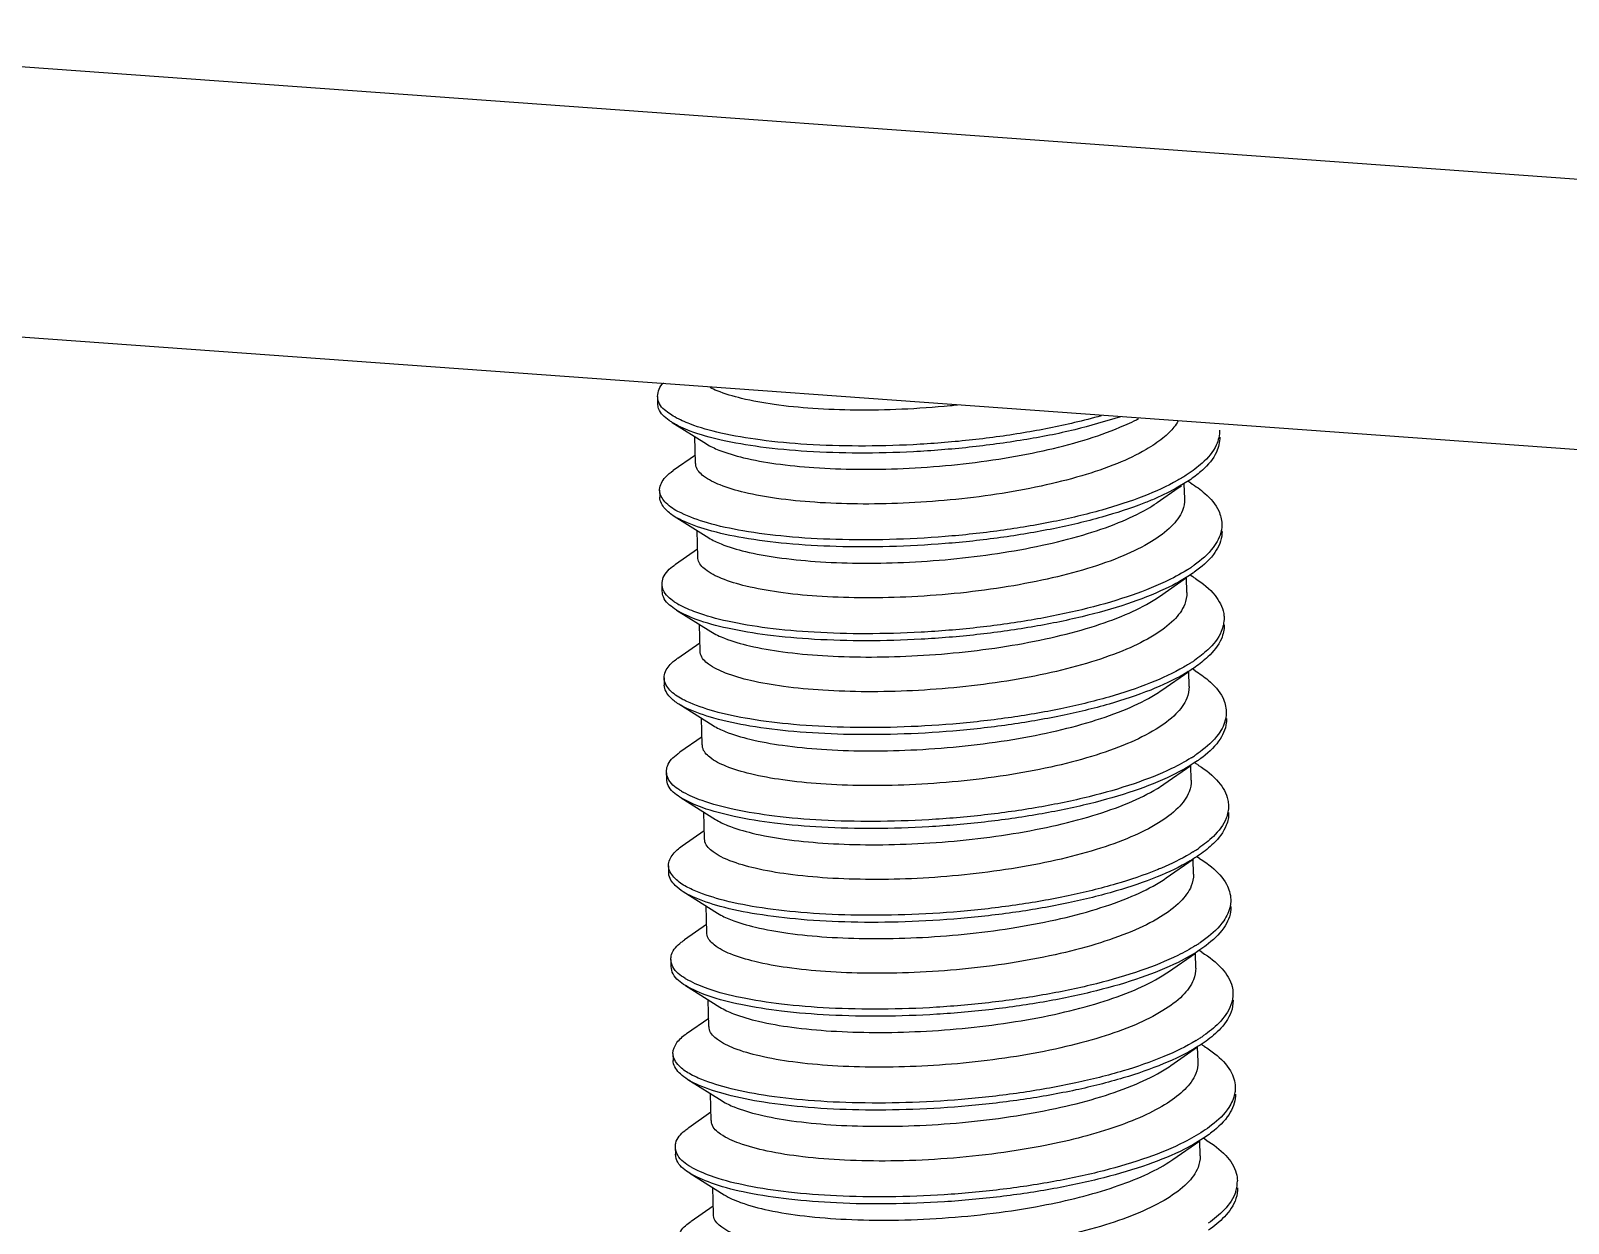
# Model space of a CAD drawing. Header units: millimetres. Extents: x 0 to 1787, y -410 to 0.
# Drawn here: x 1468.77 to 1475.07, y -370.33 to -365.44 of the extents above; entities that cross this region are included whole.
import ezdxf

# ---------------------------------------------------------------- set-up
doc = ezdxf.new("R2010")
doc.units = ezdxf.units.MM
doc.header["$MEASUREMENT"] = 0
doc.layers.get('0').update_dxf_attribs({"linetype": 'CONTINUOUS'})
doc.layers.add('3_ALL_AXES', color=7, linetype='CONTINUOUS')

# ---------------------------------------------------------------- blocks, each defined once
blk = doc.blocks.new('*U24')
at = {"color": 7, "linetype": 'Continuous'}
for p, q in [((-23.6814, 28.3706), (-126.8835, 35.8363)), ((-23.3004, 27.2352), (-126.5025, 34.7009)), ((-122.2283, 34.3378), (-122.2277, 34.309)), ((-122.168, 34.2314), (-122.0269, 34.1431)), ((-122.0726, 34.0964), (-122.1633, 34.0335)), ((-120.1798, 33.903), (-120.0938, 33.9627)), ((-120.0432, 33.9978), (-120.0955, 33.9652)), ((-120.0938, 33.9627), (-120.0808, 33.9718)), ((-120.0429, 33.9828), (-120.0544, 33.99)), ((-122.2192, 33.9532), (-122.2185, 33.9243)), ((-122.1589, 33.8467), (-122.0178, 33.7584)), ((-122.1315, 33.86), (-122.1447, 33.8665)), ((-122.0635, 33.7118), (-122.1542, 33.6488)), ((-120.1707, 33.5183), (-120.0601, 33.5951)), ((-120.0338, 33.5982), (-120.0453, 33.6054)), ((-122.2101, 33.5685), (-122.2094, 33.5397)), ((-122.1497, 33.4621), (-122.0087, 33.3738)), ((-122.0544, 33.3271), (-122.1451, 33.2642)), ((-120.1616, 33.1337), (-120.051, 33.2105)), ((-120.0246, 33.2135), (-120.0362, 33.2207)), ((-122.201, 33.1839), (-122.2003, 33.155)), ((-122.1406, 33.0774), (-121.9996, 32.9891)), ((-122.0452, 32.9425), (-122.1359, 32.8795)), ((-120.1525, 32.749), (-120.0419, 32.8258)), ((-120.0155, 32.8289), (-120.0271, 32.8361)), ((-122.1919, 32.7992), (-122.1912, 32.7704)), ((-122.1315, 32.6928), (-121.9905, 32.6045)), ((-122.0361, 32.5578), (-122.1268, 32.4949)), ((-120.0064, 32.4442), (-120.018, 32.4515)), ((-122.1828, 32.4146), (-122.1821, 32.3857)), ((-120.1434, 32.3644), (-120.0328, 32.4412)), ((-122.1224, 32.3082), (-121.9814, 32.2198)), ((-122.027, 32.1732), (-122.1177, 32.1102)), ((-119.9973, 32.0596), (-120.0088, 32.0668)), ((-122.1736, 32.0299), (-122.173, 32.0011)), ((-120.1342, 31.9798), (-120.0237, 32.0565)), ((-122.1133, 31.9235), (-121.9722, 31.8352)), ((-122.0179, 31.7885), (-122.1086, 31.7256)), ((-122.1645, 31.6453), (-122.1638, 31.6164)), ((-120.1251, 31.5951), (-120.0146, 31.6719)), ((-119.9882, 31.6749), (-119.9997, 31.6822)), ((-122.1042, 31.5389), (-121.9631, 31.4505)), ((-122.0088, 31.4039), (-122.0995, 31.3409)), ((-122.1554, 31.2606), (-122.1547, 31.2318)), ((-120.116, 31.2105), (-120.0054, 31.2872)), ((-119.9791, 31.2903), (-119.9906, 31.2975)), ((-122.095, 31.1542), (-121.954, 31.0659)), ((-121.9996, 31.0193), (-122.0904, 30.9563))]:
    blk.add_line(p, q, dxfattribs=at)
for centre, radius, start, end in [((-120.3825, 34.1447), 0.6112, 304.05016, 305.34966), ((-120.4107, 34.187), 0.662, 302.02553, 303.40944), ((-120.3954, 34.1638), 0.6342, 303.41511, 304.05398), ((-120.3469, 33.0966), 0.5912, 56.76321, 58.02215), ((-121.9692, 33.784), 0.3445, 236.56942, 240.46234), ((-120.3874, 33.7814), 0.6368, 301.91796, 303.12823), ((-120.3566, 33.7342), 0.5805, 303.12683, 304.5484), ((-120.3889, 33.4118), 0.6552, 302.04835, 303.40967), ((-120.3728, 33.3874), 0.626, 303.41497, 304.12978), ((-121.9361, 33.0437), 0.3769, 237.85921, 240.62066), ((-120.3739, 33.02), 0.646, 301.87177, 303.06423), ((-120.3386, 32.966), 0.5815, 303.06113, 304.57059), ((-120.3673, 32.6371), 0.6487, 302.0639, 303.4032), ((-120.3504, 32.6113), 0.6179, 303.40807, 304.20242), ((-121.9032, 32.3046), 0.4105, 239.05783, 240.85045), ((-120.3969, 32.317), 0.724, 301.29758, 301.84028), ((-120.3635, 32.2634), 0.6608, 301.83185, 303.00469), ((-120.3225, 32.2004), 0.5857, 302.99956, 304.58964), ((-121.8707, 31.5657), 0.444, 240.16792, 241.12644), ((-119.991, 31.1204), 0.1391, 342.77414, 0.99206)]:
    blk.add_arc(centre, radius, start, end, dxfattribs=at)
for points, start_tangent, end_tangent in [([(-122.2272, 34.3378), (-122.2213, 34.3673), (-122.2035, 34.3933)], (-0.002508, 0.999997), (0.69685, 0.717217)), ([(-122.2228, 34.3139), (-122.2239, 34.3169), (-122.2272, 34.3378)], (-0.370193, 0.928955), (-0.002508, 0.999997)), ([(-120.9988, 34.3021), (-121.0281, 34.2991), (-121.2271, 34.2849), (-121.4165, 34.2816), (-121.5913, 34.2883), (-121.7499, 34.3045), (-121.8832, 34.3295), (-121.9838, 34.361), (-122.0123, 34.3737)], (-0.994346, -0.106187), (-0.892429, 0.451189)), ([(-122.1679, 34.2315), (-122.1805, 34.2397), (-122.2232, 34.288), (-122.2265, 34.309)], (-0.847577, 0.530672), (-0.002508, 0.999997)), ([(-122.157, 34.2534), (-122.1811, 34.2686), (-122.2228, 34.3139)], (-0.869058, 0.49471), (-0.370193, 0.928955)), ([(-120.3291, 34.2542), (-120.3311, 34.2536), (-120.5181, 34.2014), (-120.7274, 34.1595), (-120.9507, 34.1292), (-121.1791, 34.1111), (-121.4036, 34.1056), (-121.6153, 34.1122), (-121.8058, 34.1304), (-121.9675, 34.1588), (-122.0941, 34.1959), (-122.1679, 34.2315)], (-0.949856, -0.312688), (-0.847577, 0.530672)), ([(-120.4106, 34.2583), (-120.5188, 34.2302), (-120.7281, 34.1884), (-120.9514, 34.158), (-121.1798, 34.14), (-121.4043, 34.1344), (-121.616, 34.1411), (-121.8065, 34.1592), (-121.9682, 34.1877), (-122.0948, 34.2248), (-122.157, 34.2534)], (-0.961743, -0.273953), (-0.869058, 0.49471)), ([(-122.027, 34.143), (-121.9767, 34.1181), (-121.8754, 34.0866), (-121.7431, 34.0621), (-121.5866, 34.046), (-121.4108, 34.0392), (-121.2211, 34.0426), (-121.0235, 34.0566), (-120.8295, 34.0811), (-120.6476, 34.1151), (-120.48, 34.1586), (-120.333, 34.2111), (-120.2563, 34.2471)], (0.842929, -0.538024), (0.884148, 0.467207)), ([(-120.0952, 34.2359), (-120.1309, 34.1904)], (-0.494774, -0.869022), (-0.704141, -0.71006)), ([(-120.1309, 34.1904), (-120.1577, 34.1663), (-120.1895, 34.1426), (-120.2262, 34.1196)], (-0.704141, -0.71006), (-0.864693, -0.502301)), ([(-119.9239, 34.1711), (-119.9375, 34.1098), (-119.9952, 34.0358), (-120.0432, 33.9978)], (0.010474, -0.999945), (-0.821119, -0.570756)), ([(-119.9246, 34.2), (-119.9382, 34.1386)], (0.010474, -0.999945), (-0.41431, -0.910136)), ([(-120.2262, 34.1196), (-120.3436, 34.0629), (-120.4897, 34.0124), (-120.6563, 33.9702), (-120.8384, 33.9369), (-121.0289, 33.9135), (-121.2214, 33.9001), (-121.4082, 33.8969), (-121.5835, 33.9037), (-121.7408, 33.9199), (-121.8713, 33.9441), (-121.9714, 33.975), (-122.0389, 34.0114), (-122.0701, 34.052), (-122.0712, 34.0635)], (-0.864693, -0.502301), (0.023581, 0.999722)), ([(-119.9382, 34.1386), (-119.9959, 34.0646), (-120.0573, 34.0176)], (-0.41431, -0.910136), (-0.836755, -0.547577)), ([(-122.2192, 33.9532), (-122.2192, 33.9558), (-122.1952, 34.0064), (-122.1636, 34.034)], (-0.042295, 0.999105), (0.823432, 0.567415)), ([(-120.0962, 33.994), (-120.2352, 33.9291), (-120.4074, 33.872), (-120.6059, 33.8245), (-120.8228, 33.788), (-121.0496, 33.7634), (-121.2774, 33.7512), (-121.4969, 33.7514), (-121.6996, 33.7636), (-121.8775, 33.7868), (-122.0234, 33.8195), (-122.1315, 33.86)], (-0.870457, -0.492244), (-0.902862, 0.42993)), ([(-120.0955, 33.9652), (-120.1876, 33.9196)], (-0.870457, -0.492244), (-0.916928, -0.399052)), ([(-120.0573, 34.0176), (-120.0962, 33.994)], (-0.836755, -0.547577), (-0.870457, -0.492244)), ([(-120.0429, 33.9828), (-119.9845, 33.9398), (-119.9281, 33.8682), (-119.9156, 33.8153)], (0.847707, -0.530464), (0.036651, -0.999328)), ([(-122.1977, 33.9062), (-122.2192, 33.9532)], (-0.64822, 0.761453), (-0.042295, 0.999105)), ([(-122.1592, 33.8462), (-122.197, 33.8774), (-122.2185, 33.9243)], (-0.855513, 0.517781), (-0.042295, 0.999105)), ([(-122.1447, 33.8665), (-122.1977, 33.9062)], (-0.887553, 0.460706), (-0.64822, 0.761453)), ([(-120.1876, 33.9196), (-120.2345, 33.9003), (-120.4067, 33.8432), (-120.6052, 33.7957), (-120.8221, 33.7591), (-121.049, 33.7345), (-121.2767, 33.7223), (-121.4962, 33.7226), (-121.6989, 33.7348), (-121.8768, 33.7579), (-122.0227, 33.7906), (-122.1309, 33.8312), (-122.1592, 33.8462)], (-0.916928, -0.399052), (-0.855513, 0.517781)), ([(-120.2205, 33.8772), (-120.1837, 33.9003), (-120.1798, 33.903)], (0.864693, 0.502301), (0.821363, 0.570406)), ([(-120.068, 33.9185), (-120.077, 33.8703), (-120.1218, 33.8057)], (0.012323, -0.999924), (-0.704141, -0.71006)), ([(-122.0179, 33.7583), (-121.9676, 33.7334), (-121.8677, 33.7023), (-121.7379, 33.678), (-121.5816, 33.6616), (-121.4065, 33.6547), (-121.2192, 33.6576), (-121.0256, 33.6709), (-120.8347, 33.6943), (-120.6522, 33.7275), (-120.485, 33.7697), (-120.3383, 33.8204), (-120.2205, 33.8772)], (0.842888, -0.538089), (0.864693, 0.502301)), ([(-120.1218, 33.8057), (-120.2032, 33.7432), (-120.3198, 33.6844), (-120.4654, 33.6323), (-120.6309, 33.5891), (-120.8145, 33.5546), (-121.0116, 33.5296), (-121.2105, 33.5155), (-121.3999, 33.5123), (-121.5743, 33.519), (-121.7323, 33.5353), (-121.8653, 33.5602), (-121.9658, 33.5917), (-122.0316, 33.6282), (-122.0611, 33.6679), (-122.0621, 33.6788)], (-0.704141, -0.71006), (0.021666, 0.999765)), ([(-119.9149, 33.7865), (-119.916, 33.7649), (-119.9501, 33.69), (-120.0282, 33.6173), (-120.0341, 33.6132)], (0.036651, -0.999328), (-0.82248, -0.568794)), ([(-119.9176, 33.7882), (-119.9507, 33.7189), (-120.0289, 33.6462)], (-0.185755, -0.982596), (-0.815584, -0.578638)), ([(-119.9156, 33.8153), (-119.9167, 33.7937), (-119.9176, 33.7882)], (0.036651, -0.999328), (-0.185755, -0.982596)), ([(-122.2089, 33.5685), (-122.2045, 33.595), (-122.1593, 33.6452), (-122.1541, 33.6488)], (-0.017463, 0.999848), (0.827783, 0.561048)), ([(-120.0341, 33.6132), (-120.1473, 33.5491), (-120.3027, 33.4877), (-120.4881, 33.4349), (-120.6963, 33.3924), (-120.919, 33.3614), (-121.1474, 33.3426), (-121.3724, 33.3363), (-121.5851, 33.3422), (-121.777, 33.3597), (-121.9407, 33.3876), (-122.0694, 33.4242), (-122.1497, 33.4622)], (-0.82248, -0.568794), (-0.850626, 0.525771)), ([(-120.0596, 33.6257), (-120.148, 33.578), (-120.3033, 33.5165), (-120.4888, 33.4637), (-120.697, 33.4212), (-120.9197, 33.3902), (-121.1481, 33.3714), (-121.3731, 33.3651), (-121.5858, 33.3711), (-121.7777, 33.3886), (-121.9413, 33.4164), (-122.0701, 33.4531), (-122.139, 33.4843)], (-0.847747, -0.530401), (-0.869802, 0.493402)), ([(-120.0228, 33.5911), (-119.9434, 33.522), (-119.908, 33.4487), (-119.9064, 33.4307)], (0.836368, -0.548169), (0.009919, -0.999951)), ([(-122.2043, 33.5445), (-122.2089, 33.5685)], (-0.36207, 0.932151), (-0.017463, 0.999848)), ([(-122.1497, 33.4622), (-122.1583, 33.4677), (-122.2037, 33.5158), (-122.2082, 33.5397)], (-0.850626, 0.525771), (-0.017463, 0.999848)), ([(-122.159, 33.4965), (-122.2043, 33.5445)], (-0.834329, 0.551266), (-0.36207, 0.932151)), ([(-122.0087, 33.3737), (-121.9531, 33.3466), (-121.8503, 33.3157), (-121.7144, 33.2913), (-121.5523, 33.2756), (-121.3741, 33.2698), (-121.1862, 33.2741), (-120.9914, 33.2887), (-120.7974, 33.314), (-120.6155, 33.3489), (-120.4514, 33.3925), (-120.3104, 33.4436), (-120.1967, 33.5013), (-120.1707, 33.5183)], (0.84377, -0.536705), (0.822044, 0.569423)), ([(-120.0589, 33.5339), (-120.0677, 33.4862), (-120.1127, 33.4211)], (0.012518, -0.999922), (-0.704141, -0.71006)), ([(-120.1127, 33.4211), (-120.1931, 33.3591), (-120.3062, 33.3017), (-120.4489, 33.2499), (-120.6142, 33.2061), (-120.7962, 33.1714), (-120.989, 33.1463), (-121.1826, 33.1318), (-121.3716, 33.1275), (-121.5498, 33.1334), (-121.7113, 33.149), (-121.8462, 33.1732), (-121.9489, 33.204), (-122.0186, 33.2405), (-122.0515, 33.2815), (-122.0528, 33.2942)], (-0.704141, -0.71006), (0.022398, 0.999749)), ([(-119.9058, 33.4018), (-119.9173, 33.3449), (-119.9723, 33.2708), (-120.025, 33.2285)], (0.009919, -0.999951), (-0.821366, -0.570401)), ([(-119.9064, 33.4307), (-119.918, 33.3738)], (0.009919, -0.999951), (-0.386302, -0.922373)), ([(-119.918, 33.3738), (-119.973, 33.2996), (-120.0274, 33.2561)], (-0.386302, -0.922373), (-0.82354, -0.567258)), ([(-122.201, 33.1839), (-122.1797, 33.2341), (-122.1454, 33.2647)], (-0.021461, 0.99977), (0.82704, 0.562143)), ([(-120.025, 33.2285), (-120.0702, 33.1999), (-120.2071, 33.1346), (-120.3775, 33.077), (-120.5746, 33.0289), (-120.7907, 32.9917), (-121.0172, 32.9663), (-121.2451, 32.9534), (-121.4654, 32.9529), (-121.6693, 32.9644), (-121.8488, 32.987), (-121.9968, 33.0192), (-122.1074, 33.0593), (-122.141, 33.0769)], (-0.821366, -0.570401), (-0.852046, 0.523468)), ([(-120.0507, 33.2409), (-120.0709, 33.2288), (-120.2078, 33.1635), (-120.3781, 33.1059), (-120.5753, 33.0577), (-120.7914, 33.0205), (-121.0179, 32.9952), (-121.2458, 32.9823), (-121.4661, 32.9818), (-121.67, 32.9933), (-121.8495, 33.0158), (-121.9975, 33.048), (-122.108, 33.0881)], (-0.848719, -0.528844), (-0.908057, 0.418846)), ([(-120.0246, 33.2135), (-119.971, 33.1746), (-119.912, 33.1032), (-119.8973, 33.046)], (0.847416, -0.53093), (0.0375, -0.999297)), ([(-122.1768, 33.1341), (-122.201, 33.1839)], (-0.676759, 0.736204), (-0.021461, 0.99977)), ([(-122.141, 33.0769), (-122.1761, 33.1052), (-122.2003, 33.155)], (-0.852046, 0.523468), (-0.021461, 0.99977)), ([(-120.0498, 33.1492), (-120.0587, 33.101), (-120.1036, 33.0364)], (0.012063, -0.999927), (-0.704141, -0.71006)), ([(-122.1269, 33.0974), (-122.1768, 33.1341)], (-0.885103, 0.465395), (-0.676759, 0.736204)), ([(-122.108, 33.0881), (-122.1269, 33.0974)], (-0.908057, 0.418846), (-0.885103, 0.465395)), ([(-121.9996, 32.989), (-121.95, 32.9644), (-121.849, 32.9329), (-121.7151, 32.908), (-121.5554, 32.8918), (-121.3797, 32.8853), (-121.1903, 32.8888), (-120.9917, 32.9031), (-120.7952, 32.9283), (-120.6123, 32.963), (-120.4481, 33.0061), (-120.3039, 33.0579), (-120.188, 33.1164), (-120.1616, 33.1337)], (0.843253, -0.537517), (0.822045, 0.569423)), ([(-120.1036, 33.0364), (-120.1852, 32.9738), (-120.3026, 32.9147), (-120.4494, 32.8623), (-120.6165, 32.8189), (-120.7996, 32.7848), (-120.9961, 32.76), (-121.1948, 32.7461), (-121.384, 32.743), (-121.5583, 32.7499), (-121.7148, 32.7662), (-121.8471, 32.7909), (-121.9475, 32.8224), (-122.0134, 32.859), (-122.0429, 32.8988), (-122.0439, 32.9095)], (-0.704141, -0.71006), (0.021952, 0.999759)), ([(-119.8994, 33.019), (-119.9292, 32.954), (-120.0048, 32.8811), (-120.0216, 32.8693)], (-0.190101, -0.981764), (-0.827752, -0.561095)), ([(-119.8966, 33.0172), (-119.8972, 33), (-119.9286, 32.9251), (-120.0041, 32.8522), (-120.0159, 32.8439)], (0.0375, -0.999297), (-0.822087, -0.569362)), ([(-119.8973, 33.046), (-119.8979, 33.0289), (-119.8994, 33.019)], (0.0375, -0.999297), (-0.190101, -0.981764)), ([(-122.1907, 32.7993), (-122.1875, 32.8227), (-122.145, 32.873), (-122.1359, 32.8794)], (-0.033042, 0.999454), (0.824049, 0.566519)), ([(-120.0159, 32.8439), (-120.1209, 32.7837), (-120.2743, 32.7218), (-120.4582, 32.6684), (-120.6653, 32.6253), (-120.8874, 32.5936), (-121.1157, 32.574), (-121.3411, 32.567), (-121.5548, 32.5722), (-121.7482, 32.5891), (-121.9136, 32.6164), (-122.0447, 32.6525), (-122.1315, 32.6929)], (-0.822087, -0.569362), (-0.854181, 0.519976)), ([(-120.0412, 32.8565), (-120.1216, 32.8126), (-120.275, 32.7506), (-120.4589, 32.6973), (-120.666, 32.6541), (-120.8881, 32.6224), (-121.1163, 32.6029), (-121.3418, 32.5959), (-121.5554, 32.6011), (-121.7488, 32.6179), (-121.9143, 32.6452), (-122.0453, 32.6814), (-122.1211, 32.7152)], (-0.847535, -0.530739), (-0.871281, 0.490784)), ([(-120.0155, 32.8289), (-120.0106, 32.8258), (-119.9286, 32.7569), (-119.8906, 32.6838), (-119.8883, 32.6614)], (0.848582, -0.529064), (0.011104, -0.999938)), ([(-122.1847, 32.7724), (-122.1907, 32.7993)], (-0.400614, 0.916247), (-0.033042, 0.999454)), ([(-122.1315, 32.6929), (-122.136, 32.6957), (-122.184, 32.7436), (-122.19, 32.7704)], (-0.854181, 0.519976), (-0.033042, 0.999454)), ([(-122.1367, 32.7245), (-122.1847, 32.7724)], (-0.846636, 0.532172), (-0.400614, 0.916247)), ([(-120.0407, 32.7646), (-120.0491, 32.7177), (-120.0945, 32.6518)], (0.012718, -0.999919), (-0.704141, -0.71006)), ([(-121.9905, 32.6044), (-121.9405, 32.5796), (-121.8394, 32.5482), (-121.707, 32.5235), (-121.5507, 32.5075), (-121.3751, 32.5007), (-121.1855, 32.504), (-120.9878, 32.518), (-120.7935, 32.5425), (-120.6117, 32.5764), (-120.4441, 32.6199), (-120.2969, 32.6723), (-120.1795, 32.7314), (-120.1525, 32.749)], (0.842947, -0.537996), (0.822046, 0.569421)), ([(-120.0945, 32.6518), (-120.1749, 32.5898), (-120.2879, 32.5324), (-120.4302, 32.4807), (-120.5953, 32.437), (-120.7773, 32.4022), (-120.9703, 32.3771), (-121.1639, 32.3625), (-121.3528, 32.3582), (-121.5311, 32.3641), (-121.6928, 32.3797), (-121.8281, 32.404), (-121.9308, 32.4347), (-122.0004, 32.4713), (-122.0332, 32.5122), (-122.0346, 32.5249)], (-0.704141, -0.71006), (0.02244, 0.999748)), ([(-119.8876, 32.6325), (-119.8972, 32.5801), (-119.9496, 32.5058), (-120.0067, 32.4592)], (0.011104, -0.999938), (-0.821696, -0.569926)), ([(-119.8883, 32.6614), (-119.8979, 32.6089)], (0.011104, -0.999938), (-0.357439, -0.933936)), ([(-119.8979, 32.6089), (-119.9503, 32.5347), (-120.0087, 32.4872)], (-0.357439, -0.933936), (-0.823295, -0.567614)), ([(-122.1827, 32.4146), (-122.164, 32.4619), (-122.1272, 32.4954)], (-0.001411, 0.999999), (0.830757, 0.556636)), ([(-120.0067, 32.4592), (-120.0451, 32.4347), (-120.1798, 32.369), (-120.3483, 32.3109), (-120.5441, 32.2621), (-120.7593, 32.2242), (-120.9854, 32.1982), (-121.2135, 32.1845), (-121.4345, 32.1833), (-121.6396, 32.1941), (-121.8208, 32.2161), (-121.9708, 32.2477), (-122.0837, 32.2874), (-122.1227, 32.3076)], (-0.821696, -0.569926), (-0.848764, 0.528772)), ([(-120.0328, 32.4714), (-120.0458, 32.4635), (-120.1632, 32.405)], (-0.849137, -0.528172), (-0.920863, -0.389886)), ([(-120.0064, 32.4442), (-119.9576, 32.4094), (-119.896, 32.3383), (-119.879, 32.2767)], (0.847212, -0.531255), (0.036561, -0.999331)), ([(-122.1557, 32.3619), (-122.1826, 32.4113), (-122.1827, 32.4146)], (-0.703253, 0.71094), (-0.001411, 0.999999)), ([(-122.1227, 32.3076), (-122.155, 32.3331), (-122.1819, 32.3824), (-122.182, 32.3857)], (-0.848764, 0.528772), (-0.001411, 0.999999)), ([(-120.1632, 32.405), (-120.1804, 32.3978), (-120.349, 32.3397), (-120.5448, 32.291), (-120.76, 32.2531), (-120.9861, 32.227), (-121.2142, 32.2134), (-121.4352, 32.2122), (-121.6403, 32.223), (-121.8215, 32.2449), (-121.9715, 32.2766), (-122.0844, 32.3163), (-122.1092, 32.3283)], (-0.920863, -0.389886), (-0.881901, 0.471434)), ([(-122.1092, 32.3283), (-122.1557, 32.3619)], (-0.881901, 0.471434), (-0.703253, 0.71094)), ([(-121.9814, 32.2198), (-121.9281, 32.1936), (-121.8259, 32.1625), (-121.6935, 32.1383), (-121.5344, 32.1223), (-121.3567, 32.1159), (-121.1666, 32.1197), (-120.9708, 32.1341), (-120.7787, 32.1587), (-120.596, 32.1932), (-120.429, 32.237), (-120.2841, 32.2892), (-120.1695, 32.3473), (-120.1433, 32.3644)], (0.843046, -0.537842), (0.822045, 0.569423)), ([(-120.0316, 32.3799), (-120.0405, 32.3318), (-120.0854, 32.2672)], (0.012015, -0.999928), (-0.704141, -0.71006)), ([(-120.0854, 32.2672), (-120.1671, 32.2044), (-120.2846, 32.1453), (-120.4316, 32.0929), (-120.5988, 32.0495), (-120.7815, 32.0154), (-120.9776, 31.9908), (-121.1761, 31.9769), (-121.3654, 31.9737), (-121.54, 31.9806), (-121.6962, 31.9968), (-121.8284, 32.0216), (-121.929, 32.053), (-121.9951, 32.0896), (-122.0247, 32.1295), (-122.0257, 32.1402)], (-0.704141, -0.71006), (0.022128, 0.999755)), ([(-119.879, 32.2767), (-119.8792, 32.264), (-119.8812, 32.2497)], (0.036561, -0.999331), (-0.194491, -0.980904)), ([(-119.8812, 32.2497), (-119.9079, 32.1891), (-119.9809, 32.116), (-120.003, 32.1003)], (-0.194491, -0.980904), (-0.827035, -0.562151)), ([(-119.8783, 32.2479), (-119.8785, 32.2352), (-119.9072, 32.1602), (-119.9803, 32.0872), (-119.9977, 32.0746)], (0.036561, -0.999331), (-0.821735, -0.56987)), ([(-122.1725, 32.03), (-122.1704, 32.0504), (-122.1305, 32.1007), (-122.1177, 32.1102)], (-0.047668, 0.998863), (0.820911, 0.571056)), ([(-119.9977, 32.0746), (-120.0947, 32.0183), (-120.2461, 31.9559), (-120.4284, 31.902), (-120.6343, 31.8582), (-120.8557, 31.8258), (-121.0839, 31.8056), (-121.3098, 31.7978), (-121.5244, 31.8023), (-121.7192, 31.8185), (-121.8865, 31.8452), (-122.0197, 31.8809), (-122.1133, 31.9235)], (-0.821735, -0.56987), (-0.858015, 0.513625)), ([(-120.0229, 32.0873), (-120.0954, 32.0472), (-120.2468, 31.9848), (-120.429, 31.9309), (-120.635, 31.8871), (-120.8564, 31.8547), (-121.0846, 31.8344), (-121.3105, 31.8266), (-121.525, 31.8312), (-121.7199, 31.8473), (-121.8872, 31.874), (-122.0204, 31.9097), (-122.1031, 31.9461)], (-0.84739, -0.53097), (-0.873307, 0.487171)), ([(-122.1649, 32.0002), (-122.1725, 32.03)], (-0.44045, 0.897777), (-0.047668, 0.998863)), ([(-119.9973, 32.0596), (-119.9141, 31.9918), (-119.8733, 31.9189), (-119.8701, 31.8921)], (0.848978, -0.528428), (0.013766, -0.999905)), ([(-122.1133, 31.9235), (-122.1642, 31.9714), (-122.1718, 32.0011)], (-0.858015, 0.513625), (-0.047668, 0.998863)), ([(-122.1142, 31.9525), (-122.1649, 32.0002)], (-0.857643, 0.514246), (-0.44045, 0.897777)), ([(-121.9723, 31.8352), (-121.9164, 31.808), (-121.8137, 31.7771), (-121.6779, 31.7527), (-121.516, 31.7371), (-121.3378, 31.7312), (-121.1497, 31.7355), (-120.9551, 31.7501), (-120.7612, 31.7754), (-120.5792, 31.8103), (-120.415, 31.8539), (-120.2739, 31.905), (-120.1603, 31.9627), (-120.1342, 31.9797)], (0.84381, -0.536641), (0.822044, 0.569423)), ([(-120.0224, 31.9953), (-120.0313, 31.9473), (-120.0762, 31.8825)], (0.012884, -0.999917), (-0.704141, -0.71006)), ([(-120.0762, 31.8825), (-120.1567, 31.8206), (-120.2698, 31.763), (-120.4109, 31.7118), (-120.5751, 31.6682), (-120.7568, 31.6332), (-120.9505, 31.6079), (-121.145, 31.5932), (-121.333, 31.5889), (-121.5113, 31.5947), (-121.6737, 31.6103), (-121.8101, 31.6347), (-121.9133, 31.6657), (-121.9825, 31.7022), (-122.0151, 31.7431), (-122.0164, 31.7556)], (-0.704141, -0.71006), (0.022651, 0.999743)), ([(-119.8701, 31.8921), (-119.878, 31.8441)], (0.013766, -0.999905), (-0.327801, -0.944747)), ([(-119.878, 31.8441), (-119.9278, 31.7697), (-119.99, 31.7182)], (-0.327801, -0.944747), (-0.823075, -0.567932)), ([(-119.8695, 31.8632), (-119.8773, 31.8152), (-119.9271, 31.7408), (-119.9885, 31.6899)], (0.013766, -0.999905), (-0.822089, -0.56936)), ([(-122.1643, 31.6453), (-122.1481, 31.6896), (-122.1089, 31.7261)], (0.013363, 0.999911), (0.834094, 0.551622)), ([(-119.9885, 31.6899), (-120.0201, 31.6695), (-120.1526, 31.6034), (-120.3193, 31.5448), (-120.5137, 31.4954), (-120.7279, 31.4569), (-120.9537, 31.4301), (-121.1819, 31.4157), (-121.4035, 31.4138), (-121.6099, 31.4239), (-121.7926, 31.4452), (-121.9447, 31.4763), (-122.0599, 31.5156), (-122.1044, 31.5384)], (-0.822089, -0.56936), (-0.846068, 0.533075)), ([(-120.0207, 31.6983), (-120.1532, 31.6322), (-120.32, 31.5736), (-120.5143, 31.5243), (-120.7286, 31.4857), (-120.9544, 31.4589), (-121.1826, 31.4445), (-121.4042, 31.4426), (-121.6105, 31.4527), (-121.7933, 31.474), (-121.9454, 31.5052), (-122.0606, 31.5445), (-122.0914, 31.5593)], (-0.854455, -0.519526), (-0.878403, 0.477921)), ([(-122.1345, 31.5898), (-122.164, 31.639), (-122.1643, 31.6453)], (-0.727705, 0.685891), (0.013363, 0.999911)), ([(-119.9882, 31.6749), (-119.9444, 31.6442), (-119.8802, 31.5733), (-119.8607, 31.5075)], (0.847107, -0.531422), (0.033728, -0.999431)), ([(-122.1044, 31.5384), (-122.1338, 31.561), (-122.1633, 31.6102), (-122.1636, 31.6164)], (-0.846068, 0.533075), (0.013363, 0.999911)), ([(-122.0914, 31.5593), (-122.1345, 31.5898)], (-0.878403, 0.477921), (-0.727705, 0.685891)), ([(-121.9632, 31.4505), (-121.9133, 31.4257), (-121.8123, 31.3943), (-121.6781, 31.3694), (-121.518, 31.3531), (-121.3419, 31.3467), (-121.1525, 31.3503), (-120.9538, 31.3647), (-120.7575, 31.3899), (-120.5748, 31.4246), (-120.4109, 31.4677), (-120.2671, 31.5194), (-120.1515, 31.5779), (-120.1251, 31.5951)], (0.84327, -0.537491), (0.822045, 0.569423)), ([(-120.0133, 31.6106), (-120.0221, 31.5628), (-120.0671, 31.4979)], (0.012, -0.999928), (-0.704141, -0.71006)), ([(-119.8607, 31.5075), (-119.8607, 31.4992), (-119.863, 31.4803)], (0.033728, -0.999431), (-0.19839, -0.980123)), ([(-120.0671, 31.4979), (-120.1379, 31.442), (-120.2373, 31.3887), (-120.3615, 31.3402), (-120.5041, 31.2984), (-120.6593, 31.2641)], (-0.704141, -0.71006), (-0.98234, -0.187103)), ([(-119.863, 31.4803), (-119.8867, 31.4242), (-119.9572, 31.351), (-119.9921, 31.326)], (-0.19839, -0.980123), (-0.834881, -0.55043)), ([(-119.86, 31.4786), (-119.86, 31.4703), (-119.886, 31.3954), (-119.9565, 31.3221), (-119.9794, 31.3053)], (0.033728, -0.999431), (-0.821433, -0.570305)), ([(-122.1544, 31.2607), (-122.1531, 31.2781), (-122.1159, 31.3285), (-122.0995, 31.341)], (-0.059795, 0.998211), (0.818604, 0.574358)), ([(-120.6593, 31.2641), (-120.8585, 31.2328), (-121.067, 31.2126), (-121.2715, 31.2045), (-121.4612, 31.2078), (-121.6322, 31.2216), (-121.7789, 31.2452), (-121.8928, 31.2768), (-121.969, 31.3143), (-122.0052, 31.3561), (-122.007, 31.3709)], (-0.98234, -0.187103), (0.016995, 0.999856)), ([(-119.9921, 31.326), (-120.0693, 31.2818), (-120.2187, 31.219), (-120.3993, 31.1645), (-120.604, 31.1201)], (-0.834881, -0.55043), (-0.983859, -0.178948)), ([(-122.1449, 31.228), (-122.1544, 31.2607)], (-0.479215, 0.877697), (-0.059795, 0.998211)), ([(-119.9794, 31.3053), (-120.0686, 31.2529), (-120.218, 31.1901), (-120.3986, 31.1357), (-120.6034, 31.0912)], (-0.821433, -0.570305), (-0.983859, -0.178948)), ([(-119.9791, 31.2903), (-119.8996, 31.2267), (-119.8562, 31.154), (-119.852, 31.1228)], (0.84915, -0.528152), (0.017534, -0.999846)), ([(-122.0951, 31.1541), (-122.1442, 31.1991), (-122.1537, 31.2318)], (-0.861174, 0.50831), (-0.059795, 0.998211)), ([(-122.0916, 31.1805), (-122.1449, 31.228)], (-0.867474, 0.497482), (-0.479215, 0.877697)), ([(-120.6536, 31.0217), (-120.4983, 31.0561), (-120.3556, 31.0979), (-120.2315, 31.1464), (-120.1321, 31.1997), (-120.116, 31.2104)], (0.98234, 0.187103), (0.821934, 0.569582)), ([(-120.0042, 31.226), (-120.0131, 31.178), (-120.058, 31.1132)], (0.012961, -0.999916), (-0.704141, -0.71006)), ([(-120.6034, 31.0912), (-120.8241, 31.0581), (-121.0522, 31.0371), (-121.2784, 31.0286), (-121.4939, 31.0324), (-121.6901, 31.0479), (-121.8593, 31.0741), (-121.9947, 31.1093), (-122.0909, 31.1517), (-122.0951, 31.1541)], (-0.983859, -0.178948), (-0.861174, 0.50831)), ([(-120.604, 31.1201), (-120.8248, 31.087), (-121.0528, 31.066), (-121.2791, 31.0575), (-121.4946, 31.0613), (-121.6908, 31.0768), (-121.86, 31.1029), (-121.9953, 31.1381), (-122.0851, 31.1769)], (-0.983859, -0.178948), (-0.875675, 0.482901)), ([(-120.058, 31.1132), (-120.1384, 31.0513), (-120.2516, 30.9937), (-120.3924, 30.9426), (-120.5563, 30.899), (-120.738, 30.8641), (-120.9318, 30.8387), (-121.1266, 30.8239), (-121.3144, 30.8196), (-121.4927, 30.8254), (-121.6553, 30.841), (-121.7919, 30.8654), (-121.8954, 30.8966), (-121.9644, 30.933), (-121.9969, 30.9739), (-121.9981, 30.9863)], (-0.704141, -0.71006), (0.022726, 0.999742)), ([(-121.954, 31.0659), (-121.8873, 31.0345), (-121.7733, 31.0029), (-121.6261, 30.9792), (-121.4549, 30.9654), (-121.2653, 30.9621), (-121.061, 30.9703), (-120.8526, 30.9904), (-120.6536, 31.0217)], (0.846754, -0.531985), (0.98234, 0.187103)), ([(-119.8582, 31.0792), (-119.9053, 31.0047), (-119.9712, 30.9493)], (-0.297453, -0.954737), (-0.82284, -0.568273)), ([(-119.8513, 31.094), (-119.8575, 31.0504), (-119.9047, 30.9759), (-119.9703, 30.9206)], (0.017534, -0.999846), (-0.8225, -0.568765)), ([(-122.1459, 30.876), (-122.1321, 30.9173), (-122.0906, 30.9567)], (0.021672, 0.999765), (0.836581, 0.547843))]:
    blk.add_spline(points, degree=3, dxfattribs=dict(at, start_tangent=start_tangent, end_tangent=end_tangent))
at = {"layer": '3_ALL_AXES', "color": 7, "linetype": 'Continuous'}
for p, q in [((-122.0718, 34.0635), (-122.0744, 34.1728)), ((-120.0678, 33.9185), (-120.0693, 33.9797)), ((-122.0627, 33.6788), (-122.0653, 33.7882)), ((-120.0587, 33.5339), (-120.0601, 33.5951)), ((-122.0536, 33.2942), (-122.0562, 33.4035)), ((-120.0496, 33.1492), (-120.051, 33.2105)), ((-122.0445, 32.9095), (-122.047, 33.0189)), ((-120.0405, 32.7646), (-120.0419, 32.8258)), ((-122.0353, 32.5249), (-122.0379, 32.6342)), ((-120.0313, 32.3799), (-120.0328, 32.4412)), ((-122.0262, 32.1402), (-122.0288, 32.2496)), ((-120.0222, 31.9953), (-120.0237, 32.0565)), ((-122.0171, 31.7556), (-122.0197, 31.8649)), ((-120.0131, 31.6106), (-120.0146, 31.6719)), ((-122.008, 31.3709), (-122.0106, 31.4803)), ((-120.004, 31.226), (-120.0054, 31.2872)), ((-121.9989, 30.9863), (-122.0015, 31.0956))]:
    blk.add_line(p, q, dxfattribs=at)

msp = doc.modelspace()

# ---------------------------------------------------------------- block references
msp.add_blockref('*U24', (1593.5704, -401.2788))

doc.saveas('drawing.dxf')
